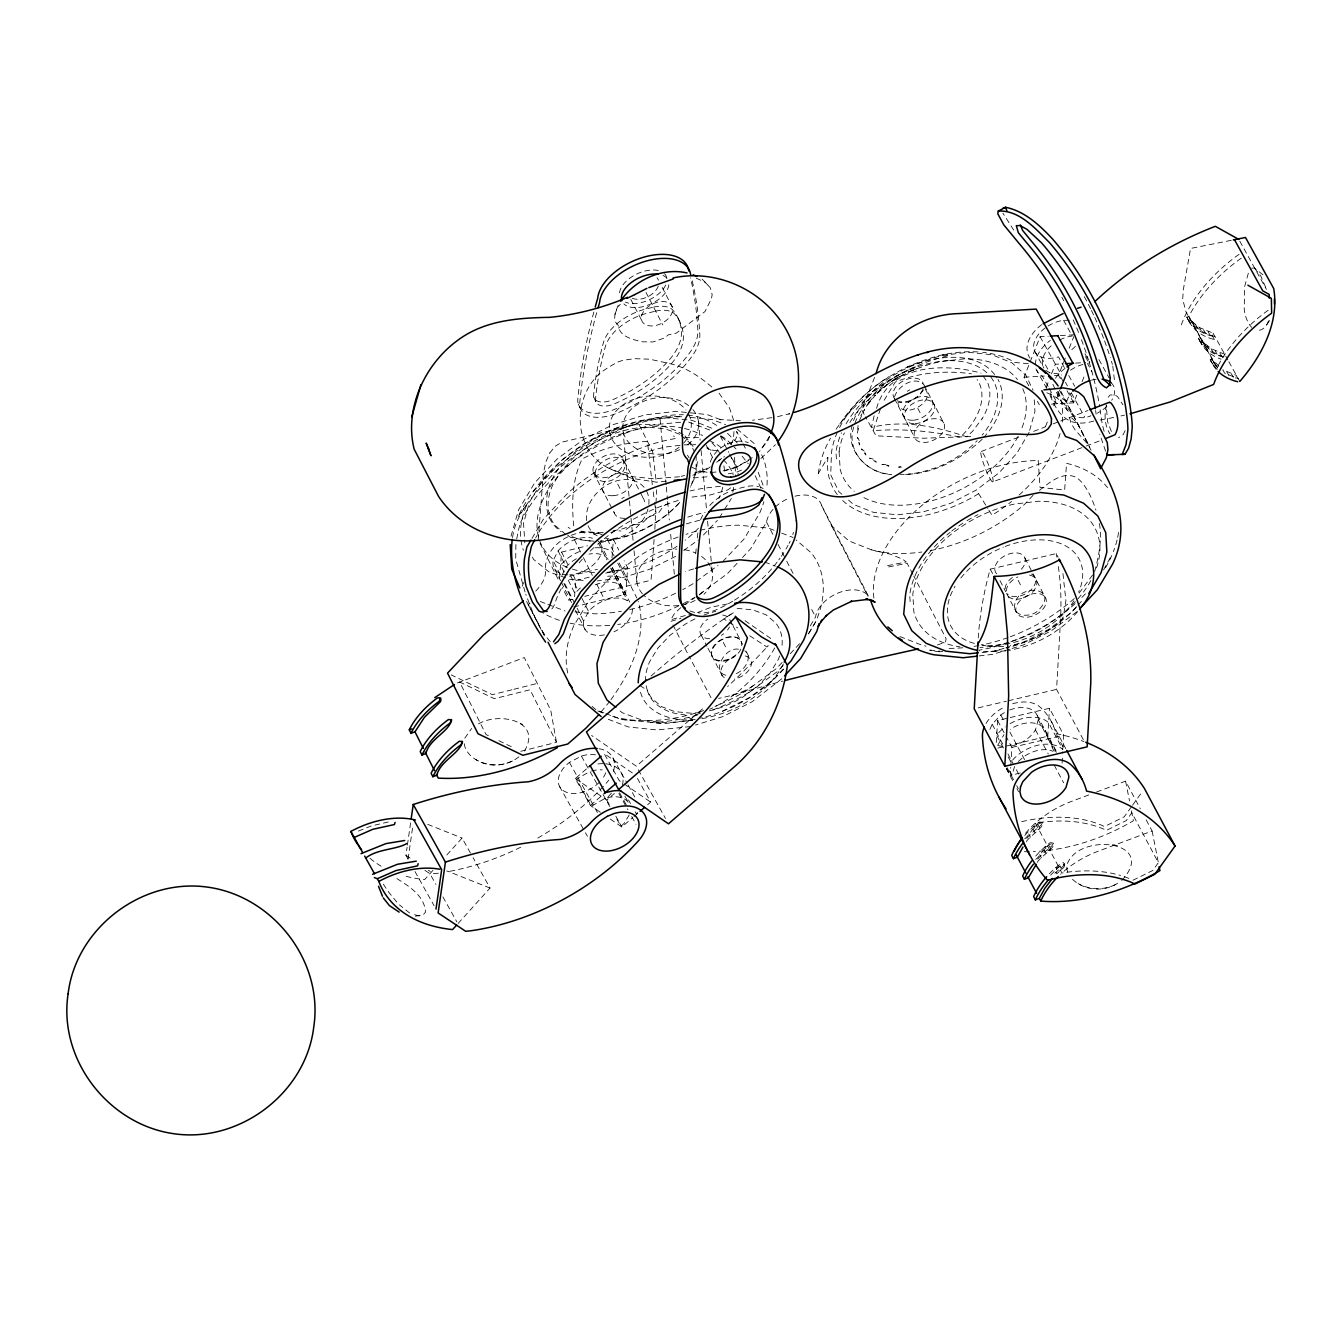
<?xml version="1.0" encoding="UTF-8"?>
<svg xmlns="http://www.w3.org/2000/svg" width="1342" height="1342" viewBox="0 0 1342 1342"><rect width="100%" height="100%" fill="white"/><g stroke="black" fill="none" stroke-linecap="round" stroke-linejoin="round"><path stroke-width="0.75" stroke-dasharray="5 3.75" d="M1024.768 835.462A76.779 50.56 -28 0 1 1039.178 822.092C1052.245 822.092 1025.925 838.398 1026.479 842.055M1035.739 856.062A76.779 50.56 -28 0 1 1050.132 842.692C1063.216 842.692 1036.896 858.997 1037.433 862.654M1064.709 865.036L1063.837 867.402L1056.808 873.759L1055.08 870.505L1062.159 864.265L1064.709 865.036L1063.569 862.638L1061.103 863.292A76.779 50.56 -28 0 0 1047.766 875.47M1042.516 822.529L1040.906 825.347A76.779 50.56 -28 0 0 1026.513 838.7M1053.487 843.128L1051.876 845.946A76.779 50.56 -28 0 0 1037.467 859.316M1064.441 863.728L1062.83 866.546A76.779 50.56 -28 0 0 1052.849 875.236M1114.363 379.719L1112.77 365.947M415.282 916.183L423.015 915.009L425.431 912.258C424.911 895.433 407.767 885.452 394.967 877.4M515.898 544.517L515.714 559.245L525.141 592.292M1083.329 739.677L1056.573 689.385L1060.482 620.524A536.448 353.181 -28 0 0 1058.066 564.395M996.301 742.512L997.609 720.537L1049.461 708.274L1063.77 735.164L1062.696 753.13M1020.222 773.042L1010.241 775.408L1010.727 767.406M1010.845 765.41L1011.918 747.427L1006.198 736.657M1056.372 752.359L1047.783 736.238L1049.461 708.274M1062.092 763.128L1062.579 755.127M538.226 539.652L543.342 473.541L545.741 462.168L549.717 453.042M654.091 539.45L651.038 580.23L584.76 596.351M654.862 529.268L656.607 489.813M559.497 578.603L561.577 552.099L587.494 545.775M574.561 596.754L575.819 580.449L572.262 573.353M611.986 557.802L613.411 539.467L599.455 542.856M573.755 606.953L625.607 594.288L627.67 567.817L624.114 560.704M733.99 431.554L733.386 439.32L730.451 445.494M1009.721 710.002A26.169 17.228 -28 0 1 1038.272 719.815L1035.454 729.863A26.169 17.228 -28 0 1 1008.345 746.487M697.404 461.665L695.458 476.192L690.392 487.163M852.422 424.592C844.386 449.872 867.016 473.659 891.793 474.632M732.833 492.313L733.537 487.23M407.951 858.914L405.938 855.307L407.096 847.188M407.398 845.141L410.602 822.78M408.052 859.115L412.883 825.582M1214.376 339.509L1212.531 336.171L1213.051 333.135L1199.446 327.549L1192.518 321.862L1188.71 316.712L1186.814 317.098L1188.895 321.174A76.779 48.211 -28.9 0 0 1214.376 339.509L1214.896 336.473C1203.858 334.024 1193.558 327.096 1188.71 316.712M1235.865 378.41L1236.401 375.374L1222.78 369.788L1224.625 373.126L1238.247 378.712M853.764 427.041C845.695 450.878 867.033 472.82 890.082 474.212M512.577 537.538C516.217 510.53 538.192 490.417 555.722 471.394A163.472 104.559 -27.3 0 1 621.698 428.987A121.971 78.021 -27.3 0 1 673.248 415.014L683.397 414.678M516.704 538.847L519.723 524.588M1198.725 338.956A76.779 48.211 -28.9 0 0 1224.189 357.291L1224.726 354.254L1211.105 348.668L1204.193 342.982L1200.385 337.832L1198.473 338.201L1200.57 342.294A76.779 48.211 -28.9 0 0 1221.119 359.17M1216.204 369.385A76.779 48.211 -28.9 0 1 1212.245 363.414C1206.458 353.718 1217.798 363.867 1219.09 367.121M1094.653 571.591C1098.964 555.504 1102.419 538.36 1099.098 521.77M894.594 396.863C897.412 386.211 915.429 374.904 923.984 384.886M858.544 428.299L857.286 433.181L858.058 425.582M1125.116 430.597L1123.22 434.607L1118.607 437.71M1029.666 430.312L1034.95 411.407L1034.145 398.104M511.034 536.179L518.532 509.926L534.636 482.902L557.098 459.048L583.183 439.706L612.69 424.777L644.932 414.896L675.965 411.373L706.982 414.544L722.348 420.314L719.648 419.526L740.465 420.784M874.179 415.785L871.411 427.477C902.898 419.459 936.397 426.488 966.542 436.804L972.38 431.52L982.076 418.805M1106.613 404.949C1103.946 414.309 1104.634 425.515 1109.935 433.852M702.134 279.086L710.287 287.708L712.183 294.754L711.344 298.88L704.969 311.579L676.251 333.168L668.4 334.795L664.592 337.932L653.051 341.958L641.56 341.774C632.199 339.19 619.467 336.842 618.108 325.1C611.382 319.882 616.297 310.304 618.561 304.164M576.339 558.742A26.169 16.238 -26.7 0 0 566.207 567.012L561.241 576.674L553.139 560.553L558.104 550.891A26.169 16.238 -26.7 0 1 592.493 538.209M604.454 634.867A26.169 16.238 -26.7 0 1 583.602 621.145L588.568 611.482A26.169 16.238 -26.7 0 1 629.7 602.709M769.62 436.251L768.329 439.874L759.522 451.516M614.904 314.447L617.337 307.804L620.323 304.231M880.436 408.79L873.189 430.698C902.26 428.366 931.683 431.134 960.184 437.173L960.989 436.519A68.425 42.978 -28.9 0 0 977.144 379.551M854.804 423.384C869.499 385.64 910.245 362.575 949.633 360.545M1060.415 378.712L1058.503 375.274L1066.135 355.982M1069.188 348.266L1073.751 336.691M1051.457 404.093L1073.734 402.835L1076.787 395.118M1082.122 381.614L1085.175 373.898M522.172 586.219L523.648 582.512M874.565 377.404L861.698 409.897L864.55 415.081M1028.828 385.825L1024.08 377.203L1040.117 336.691L1048.203 336.238M1046.173 387.402L1048.471 381.614M1051.524 373.898L1055.349 364.252L1063.434 363.799M1045.468 426.689L1048.471 419.107M1053.722 405.854L1059.727 390.723M690.945 485.804L696.095 471.478L696.179 456.582M876.561 408.371C888.79 363.984 944.617 362.86 981.002 373.11M629.197 815.013L624.131 823.367L620.91 826.337L615.877 817.362M637.366 812.396L636.561 814.309L634.548 810.719M989.943 729.36L992.174 724.261L1000.797 714.967A26.169 17.228 -28 0 1 1006.601 711.394M998.079 744.659L1004.001 734.628M1268.525 320.839C1266.982 324.999 1264.281 329.26 1259.635 330.249L1258.913 330.132M853.562 420.633C864.986 390.589 894.107 371.248 923.615 361.535C948.022 354.774 981.774 353.449 996.854 377.857M783.359 663.971C767.238 695.055 733.051 713.961 699.199 719.111M1190.421 319.262L1189.297 321.577L1191.142 324.898L1192.266 322.6M1202.097 340.382L1200.973 342.696L1202.818 346.018L1203.925 343.72M1213.755 361.501L1212.648 363.816L1214.493 367.138L1215.6 364.839M884.143 400.235L895.299 382.084C919.32 372.321 945.825 370.275 971.373 373.781M1269.633 320.503L1266.261 325.586M464.785 738.15L471.629 728.454M524.37 751.084C543.208 719.849 496.875 711.411 477.282 724.68M1103.577 569.947L1111.461 555.487M859.501 420.381L864.667 409.193L860.792 415.718M774.737 647.951C759.689 674.12 737.328 696.615 709.717 709.264M923.43 390.052L918.314 396.46A35.781 26.219 -53.8 0 0 917.022 397.5L908.383 402.181L898.234 402.65M818.134 473.776L827.695 457.505M1029.146 432.258L1016.884 453.26L998.884 472.971L976.305 490.048L950.673 503.284L923.732 511.738L897.345 514.825L873.34 512.308L853.395 504.391L847.641 499.308M808.874 633.307L815.584 621.967A132.204 84.563 -27.3 0 0 811.189 552.787L796.158 540.038M532.019 538.327L543.275 519.404L567.247 493.671A163.472 104.559 -27.3 0 1 633.223 451.264A121.971 78.021 -27.3 0 1 678.649 438.046M773.026 509.39A29.792 19.056 -27.3 0 0 766.534 522.122L750.715 548.693L742.545 557.467M810.3 625.808L815.567 616.951A29.792 19.056 -27.3 0 1 839.086 592.61A29.792 19.056 -27.3 0 1 868.794 596.402M1248.328 273.248L1244.655 286.467L1244.219 309.264A28.031 14.561 -89.6 0 0 1251.7 327.364M533.26 491.457L555.907 467.519L584.189 446.819A139.954 89.528 -27.3 0 1 682.491 416.691C614.049 414.678 547.653 455.542 517.794 517.039L527.188 503.955A114.657 73.34 -27.3 0 0 523.38 550.254M808.37 633.91L815.584 621.967M719.362 517.911L723.556 511.034M724.613 509.323L731.356 498.436M769.503 436.385L760.763 449.838M549.734 453.009L555.118 446.332L561.728 442.206L637.45 424.223L639.262 425.095L652.682 451.751L656.355 482.751M610.895 699.719C631.025 672.057 647.498 636.091 638.423 601.501M839.824 424.005C863.174 388.324 901.69 364.538 942.789 354.774A113.349 72.502 -27.3 0 1 980.532 352.124M1092.589 575.047L1078.196 594.321M658.922 512.493L663.535 505.884L669.943 503.015M1131.356 806.861L1124.193 816.842L1104.399 826.571L1100.91 824.944A135.525 89.226 -28 0 0 1020.591 821.908M1132.547 805.183L1142.109 791.881M611.482 793.105L605.846 799.379M983.501 437.593C997.727 422.529 1008.547 399.329 998.012 379.367M1077.676 611.566C1060.197 632.418 1034.43 646.123 1007.674 650.568M601.082 711.914L609.822 701.262M1024.751 838.8C1029.7 835.512 1036.242 820.331 1042.784 823.837M1035.705 859.4C1040.671 856.112 1047.213 840.931 1053.738 844.437M1108.173 397.249L1110.069 395.018L1115.051 394.867L1117.802 396.947L1122.918 404.747M432.963 870.354L424.642 879.58A156.662 101.254 -29.2 0 1 403.237 875.554M446.836 854.971L462.084 838.045L472.065 855.894M458.125 923.43L490.031 888.052L473.072 857.689M1076.62 606.601L1070.866 612.824L1048.337 629.566L1022.805 642.516L1005.963 647.7M1077.978 605.141L1083.413 599.287M1076.066 607.423C1057.328 627.301 1032.669 641.51 1006.198 648.136M535.743 591.084C541.665 585.028 546.831 576.725 545.439 567.918C545.758 542.42 579.291 525.158 601.635 534.519M737.093 563.321L727.565 573.554L698.662 594.976M782.05 662.529L776.599 668.383L747.695 689.805A140.356 89.78 -27.3 0 1 715.001 706.362M790.22 653.772L799.748 643.539M781.849 678.733L752.074 701.782L722.583 716.712L695.525 725.032M1033.072 495.299L1025.254 503.686A133.68 85.502 -27.3 0 1 929.939 550.69M722.784 561.51L744.022 539.048L759.488 513.483A132.204 84.563 -27.3 0 0 763.9 501.623M783.124 665.515L777.471 671.503L749.188 692.204A139.954 89.528 -27.3 0 1 709.381 711.193M783.309 669.138L772.237 680.83L748.836 697.957L722.432 711.193M783.728 669.104C761.904 693.495 732.262 710.522 700.507 718.155M1050.669 875.169L1055.08 870.505M703.476 534.988L717.416 520.377M1121.677 880.486C1158.783 841.015 1079.824 832.023 1067.444 863.476A28.031 18.922 8.9 0 0 1068.668 874.263M642.969 522.424L649.042 516.485L655.953 514.657M580.398 587.846L574.829 593.298L567.7 579.107M760.931 458.511L775.458 444.672M1018.31 761.518L1023.241 757.14A26.169 17.228 -28 0 1 1052.916 751.268M1041.677 324.697C1031.763 331.893 1021.832 346.286 1030.019 358.18M699.216 595.026L704.567 590.597M651.055 676.016L657.362 670.547A536.448 346.706 -29.2 0 1 733.235 612.589M702.503 708.912L636.293 766.198L591.587 735.466M600.327 812.262L590.396 805.452L575.332 778.494L587.494 768.027M590.396 805.452L602.541 794.984M575.332 778.494L606.785 800.033L614.384 793.491M610.274 819.056L621.849 826.991L632.468 817.832M633.994 816.523L638.54 812.598M647.649 804.747L650.702 802.113L635.622 775.173M982.227 439.22C960.335 459.92 930.593 475.84 899.777 474.246M680.88 607.574L674.623 613.294L670.715 619.819L690.274 614.066M1076.871 611.734L1051.155 630.891L1023.208 645.032L1011.499 648.639M1039.496 490.283C1049.779 482.432 1062.428 470.992 1076.116 477.316A69.415 27.31 83.5 0 1 1095.944 510.212M696.414 581.271L718.037 565.435M710.304 466.882L705.573 470.337L692.791 475.253M716.628 462.285L724.546 456.548M683.749 550.488L698.31 539.937M1239.102 254.309L1234.908 257.312A135.525 85.1 -28.9 0 0 1181.094 325.536M1241.249 258.184L1237.056 261.204A135.525 85.1 -28.9 0 0 1189.599 315.018L1188.878 316.494L1217.144 367.607L1217.848 366.148A135.525 85.1 -28.9 0 1 1265.321 312.334L1269.498 309.314M753.6 685.427C743.434 692.808 730.736 695.911 718.607 698.377M684.974 604.454L694.368 598.096M626.043 529.453L632.686 524.856L639.262 524.286M752.241 457.572L737.244 466.831L722.835 471.512M748.87 460.407L737.244 466.831M464.282 743.77A28.031 19.845 10.8 0 0 475.437 759.354C488.689 768.11 506.773 766.517 519.002 756.737M733.353 612.774L723.959 618.947L727.398 621.195M1072.526 879.312A28.031 18.922 8.9 0 0 1078.146 883.573C1090.861 891.793 1108.408 890.719 1120.251 881.409M599.404 782.252A26.169 16.909 -29.2 0 1 563.489 790.757A26.169 16.909 -29.2 0 1 569.427 762.407L581.422 756.1A26.169 16.909 -29.2 0 1 598.901 755.798M736.322 673.583C744.307 670.346 753.298 657.848 744.793 650.736M907.209 391.26L909.792 389.851M741.505 470.153L735.148 472.753L726.324 474.045M909.255 366.366L940.977 355.546L968.152 352.241L992.107 354.808L1011.801 362.743L1026.026 375.458L1033.038 390.254M1132.95 880.235L1152.761 870.505L1158.364 862.671L1131.826 812.799L1126.206 820.633L1106.412 830.362L1102.923 828.735A135.525 89.226 -28 0 0 1037.282 822.814L1035.42 823.149L1061.958 873.021L1063.82 872.686A135.525 89.226 -28 0 1 1120.587 875.487M632.199 525.192L633.206 524.806M610.828 532.657L615.492 530.459L620.91 531.029M457.387 682.977L524.286 657.58L550.723 710.17L557.098 745.682M358.482 831.067L371.029 826.018L389.968 821.589M697.505 612.573L711.075 607.255L730.618 603.296M981.304 451.466L1022.034 435.831M1033.676 431.352L1045.301 426.89M1053.067 423.904L1058.888 421.673M1060.817 420.935L1087.976 410.501M992.627 481.946A16.322 2.147 69 0 0 986.286 459.534A16.322 2.147 69 0 0 981.975 458.645A16.322 2.147 69 0 0 992.627 481.946L1084.286 446.752M1086.248 446.014L1101.849 440.025M1115.152 884.697C1103.56 890.383 1089.352 889.863 1078.146 883.573M736.339 467.251L720.134 471.679M512.443 760.998C500.818 766.718 486.509 765.98 475.437 759.337M1088.798 794.934L1071.369 801.459A76.779 50.56 -28 0 0 1023.309 836.1M1096.531 792.032L1125.586 781.145L1140.331 808.857M1146.219 819.945L1152.124 831.017L1097.907 851.331A76.779 50.56 -28 0 0 1060.616 874.212M675.68 556.36L649.092 569.494L621.346 578.05L597.391 580.885M700.356 713.256L695.944 714.749L690.996 718.876L684.772 714.8C669.524 713.994 651.742 706.177 647.314 690.358L640 685.577M1004.101 648.27L996.016 650.769L979.895 652.749M1009.536 649.226L992.577 654.393L978.855 655.953M693.747 568.891L685.242 571.407M671.017 621.279L680.964 618.36M731.927 695.257L773.244 683.632M593.583 534.25L598.482 532.891L602.256 534.217M772.791 683.749L782.654 681.099M908.769 366.618L907.192 367.02L908.601 366.702M788.727 414.024L789.817 413.739L777.253 416.708M511.906 689.788L492.38 694.686L451.264 674.925M513.869 689.302L537.303 683.43M520.83 751.285L556.494 742.344L530.056 689.754L494.393 698.696L459.568 681.954L486.022 734.544L489.679 736.305M569.478 576.171L597.391 569.343M575.819 580.449L591.788 576.557M605.745 573.151L627.67 567.817M572.698 599.27L568.689 600.243L562.214 587.393M978.251 638.02A536.448 353.181 -28 0 1 990.211 569.159L1056.221 553.592L1058.15 557.198M978.234 707.871L1006.349 701.229M1008.362 700.759L1056.573 689.385M997.928 748.048L1047.783 736.238M1011.918 747.427L1063.77 735.164M994.489 651.105L1002.373 649.31M1120.939 415.936L1124.562 415.131M1052.883 384.298C1059.744 399.564 1069.473 425.011 1091.012 415.752M694.451 473.122L706.261 468.828A1070.581 45.678 -35.9 0 1 709.717 466.496M613.109 530.778L622.822 528.782L640.268 522.122L656.053 513.097L654.577 502.227M1005.712 650.954L983.434 651.826L979.442 650.87M1231.251 240.335L1190.555 248.455L1183.275 289.939L1182.705 299.367L1186.06 312.032L1214.309 363.162M912.845 574.292L907.142 563.254L887.33 567.18L886.693 565.821L906.236 561.962L902.763 559.279L890.451 554.196L871.528 549.851M1113.659 417.496L1099.215 420.147M937.404 644.999L945.573 642.063L946.093 638.591L913.801 576.121M1036.863 825.867L1033.944 826.387L1035.672 829.641L1038.591 829.121M1047.834 846.466L1044.898 846.987L1046.626 850.241L1049.561 849.721M1058.788 867.066L1055.869 867.586L1057.597 870.841L1060.515 870.321M771.902 417.647L752.476 420.247M720.419 486.257L710.69 487.431A121.971 78.021 -27.3 0 0 690.123 490.937M738.486 649.209C724.126 646.693 709.532 674.892 728.723 675.596M1093.814 421.036C1068.467 428.467 1057.53 415.114 1048.756 392.099M692.791 719.916L667.662 722.852L642.885 720.469L622.168 712.686L617.404 708.693M697.488 715.034A139.954 89.528 -27.3 0 1 650.887 722.332L664.122 723.59L692.539 720.268M680.025 445.343L666.051 446.936A140.356 89.78 -27.3 0 0 535.609 537.957M693.311 477.953L709.884 476.578M691.986 497.077L709.952 495.03L727.23 490.115A36.402 19.509 30.8 0 0 731.474 486.827M690.325 726.576L657.11 729.964L628.274 726.945L604.89 718.004M905.615 474.565L920.562 472.434L937.37 467.268A78.524 50.224 -27.3 0 0 977.161 440.662M666.286 481.141L656.557 482.181L631.445 478.272L608.228 468.039C572.749 449.251 571.944 398.205 600.26 373.026A123.078 101.925 -68.4 0 1 618.226 361.87L621.48 360.763A115.613 101.824 -41.7 0 1 635.286 358.7L649.562 359.186A1070.581 1031.78 6.6 0 1 673.097 364.42C687.741 368.496 700.977 377.588 712.35 387.486M438.331 873.189L433.5 873.676L428.333 870.237M711.075 472.468L718.322 471.83M1251.7 268.215L1254.3 267.997L1262.889 274.758M579.694 532.17L582.763 531.952L584.81 533.395M684.755 437.291L700.507 437.71M970.769 436.553L923.262 438.23L876.007 435.815L865.506 416.808M1060.348 335.55L1074.523 334.762M1075.579 363.112L1085.695 362.541M1024.08 377.203L1044.328 376.062M1054.46 375.492L1058.503 375.274M679.488 476.813L677.71 476.913A123.078 32.661 -4.9 0 0 654.997 478.876L629.784 476.427L607.859 467.838M569.444 579.291L584.508 580.499M603.246 532.438L588.786 532.757L579.694 530.895M680.612 422.26L654.527 424.659A140.356 89.78 -27.3 0 0 519.69 524.521M684.017 444.89L695.743 444.655M1048.068 325.989A26.169 16.44 -28.9 0 1 1063.585 320.335L1069.49 320.235M590.279 541.195L570.669 537.387L565.687 534.401M695.19 719.513C673.835 722.046 644.932 714.011 640.017 690.191M942.789 354.774L950.841 355.328M1028.307 363.682L1014.938 362.474A113.349 72.502 -27.3 0 0 982.612 352.325M605.863 713.642L621.094 719.429L638.289 721.073M690.425 417.446L712.267 419.576L725.603 424.642M593.936 541.178L581.405 539.97L567.515 535.106M737.177 608.362L753.013 609.905L766.181 614.904L775.777 623.04A70.27 44.957 -27.3 0 1 781.95 646.274M574.93 611.902L594.791 613.831A139.954 89.528 -27.3 0 0 621.329 611.231M621.094 719.429L664.122 723.59M687.473 415.097C698.494 415.685 709.213 420.13 718.138 426.488M929.771 649.998L942.789 651.541M691.751 467.167L699.702 471.042L707.838 472.418M419.358 915.982L411.457 913.852M702.134 471.461L707.419 472.283M699.702 471.042L701.447 471.344M568.169 527.356L570.082 528.513M1112.468 844.672L1118.725 845.846M688.647 422.093L712.099 430.95M981.337 644.781L988.198 646.341A74.967 49.352 -28 0 0 1004.521 646.207M1045.25 327.901A26.169 16.44 -28.9 0 0 1034.615 351.235C1039.228 359.622 1050.467 359.304 1058.469 356.838L1064.76 368.228M1045.837 370.375L1049.813 372.791L1059.039 373.932L1063.803 382.537M1200.385 337.832C1204.999 347.645 1214.46 354.556 1224.927 357.106M696.263 278.197L705.053 282.223L710.287 287.708M764.755 562.097L775.491 566.123M565.586 577.848L548.744 571.776L533.529 559.346L531.7 555.773M679.723 434.288L665.347 428.836L648.085 427.159A81.174 51.919 -27.3 0 0 591.067 444.621L574.661 456.632L561.526 470.522L552.552 485.368A76.679 49.05 -27.3 0 0 555.102 525.477L565.468 534.267M774.099 530.241L768.379 528.077L738.586 525.175A139.954 89.528 -27.3 0 0 686.03 534.301M781.715 533.143L793.139 537.488M540.239 601.518L545.942 603.699M547.855 604.42L564.999 610.945M603.95 712.921L596.334 710.019L590.312 704.919M674.405 436.553L673.466 435.982M899.962 636.561L922.139 645.25A133.68 85.502 -27.3 0 0 926.03 646.139M711.646 428.182L691.851 420.264L667.024 417.882L639.815 421.053L611.986 429.591L585.38 442.91L561.778 460.172L542.738 480.251L529.637 501.774L523.531 523.162L524.839 542.856M427.712 824.374L462.084 838.045M490.031 888.052L449.922 872.099A76.779 49.62 -29.2 0 0 446.701 870.958M1046.827 392.803C1071.822 401.912 1079.438 429.155 1091.063 450.275M498.838 740.7L511.671 746.873M709.415 440.512L717.785 445.041A36.435 18.016 34.4 0 1 720.822 447.322M720.906 435.831L726.24 439.136L736.02 448.966M522.558 724.663L520.142 723.187M683.246 434.825C645.586 410.887 595.58 431.671 566.207 460.021C546.831 477.601 536.012 514.422 561.124 531.667M729.125 622.302L737.714 627.922M749.742 635.773L766.936 646.995L768.178 645.703A536.448 346.706 -29.2 0 1 727.599 686.55M405.938 855.307L411.105 858.763M424.894 870.337L429.943 873.692L435.932 884.412M745.045 620.709L773.311 640.235M632.317 772.908L604.185 753.617L619.249 780.574L622.571 782.839M624.215 783.98L650.685 802.13M409.629 913.013L399.43 904.877M925.074 388.995C936.632 402.147 901.673 420.7 897.781 403.019M737.043 428.987L755.093 444.286M721.459 436.804L726.19 440.797L728.035 444.487M681.149 435.513L689.788 442.826L694.619 451.986M795.001 496.204A29.792 19.056 -27.3 0 1 821.673 505.666L831.503 525.712L849.05 540.994L873.139 550.472A133.68 85.502 -27.3 0 0 921.837 552.015M1254.3 267.997L1260.725 275.865L1265.925 287.926M841.904 494.242L838.851 491.642L830.732 474.883L831.453 453.16A108.383 69.331 -27.3 0 1 837.14 432.694M608.211 559.362L605.074 556.309A26.169 16.238 -26.7 0 0 588.92 554.112M727.498 433.298L737.295 443.061M710.992 697.689L689.067 656.188M396.829 902.092L389.415 893.084A28.031 4.714 52.5 0 1 382.336 882.399M1198.473 338.201L1200.57 342.294M1210.149 359.32L1212.245 363.414M550.237 641.577C538.108 628.341 532.187 610.677 525.762 594.238M1214.98 364.068L1217.697 367.44L1215.869 364.101M742.176 456.246L748.199 463.695M685.024 435.898L693.109 446.483M689.788 442.826L690.476 443.716M719.06 393.172L729.494 407.951L733.99 421.304M1013.696 230.069L1002.86 213.093M983.132 376.095L987.41 382.084A68.979 43.313 -28.9 0 1 982.076 418.805M687.49 455.206L689.151 457.84M978.503 493.47L987.863 508.551M988.903 510.228L992.023 515.261A131.952 84.395 -27.3 0 0 1011.566 501.472M758.213 472.317L763.799 487.096M1216.506 366.836L1212.094 359.052M528.228 604.638L538.964 624.684M638.306 769.788L665.464 818.402M612.975 757.945L627.049 783.158M628.056 784.953L635.101 797.551M628.526 799.933L630.522 803.539M624.902 796.158L628.844 803.221M619.518 792.686L626.982 806.039M618.863 793.558L627.905 809.729M631.696 816.523L636.007 824.256M606.785 800.033L610.811 807.23M615.827 816.204L621.849 826.991M581.422 756.1L589.138 769.922M609.855 806.576L589.977 771.432L576.389 779.216L591.453 806.173L605.041 798.389A26.169 16.909 -29.2 0 1 629.314 804.059M569.427 762.407L597.442 812.547M559.396 786.177L584.441 831M585.431 832.761L587.41 836.284M442.91 896.909L456.884 921.92M414.98 871.512L434.103 905.716M1239.807 241.208L1266.429 289.402M1213.051 333.135L1227.829 359.874M1228.836 361.686L1239.773 381.48M1208.136 331.692L1209.981 335.03M1219.811 352.812L1221.639 356.15M1231.47 373.932L1233.315 377.27M1203.589 329.83L1205.418 333.151M1215.248 350.95L1217.093 354.271M1226.923 372.053L1228.769 375.391M1199.446 327.549L1201.291 330.887M1211.105 348.668L1212.95 352.007M1195.739 324.898L1197.584 328.22M1207.414 346.001L1209.259 349.339M1192.518 321.862L1194.363 325.2M1204.193 342.982L1206.039 346.32M1186.798 317.148L1188.895 321.174M1098.947 359.539L1109.079 377.874M1084.99 353.701L1089.754 362.323M1085.46 356.653L1089.268 363.548L1087.49 363.565L1091.834 371.466M1063.585 320.335L1072.241 336.003A26.169 16.44 -28.9 0 0 1056.724 341.656M1068.752 375.458L1074.741 386.295M1040.084 336.691L1061.455 375.039M1065.447 382.269L1067.444 385.875M1071.436 393.105L1084.722 417.127M1069.507 392.87L1074.271 401.493C1068.299 402.08 1061.455 400.117 1058.503 394.464A26.169 16.44 -28.9 0 1 1057.53 390.186M1067.075 390.774L1073.734 402.835M1041.157 357.123L1049.813 372.791M1059.324 390.019L1073.701 416.02M1034.615 351.235L1043.908 368.043M1048.085 386.513L1042.365 376.179L1039.983 374.737A33.567 21.086 -28.9 0 1 1036.712 370.275M1049.041 388.241L1057.597 403.741L1055.215 402.298A33.567 21.086 -28.9 0 1 1050.685 392.35M1035.94 368.882L1047.766 390.304M1037.4 401.325L1039.312 404.764M990.211 569.159L993.097 574.577M1051.39 721.627L1065.733 748.568M1012.656 703.762A33.567 22.093 -28 0 1 1040.402 707.368A120.612 79.396 -28 0 1 1055.969 733.621L1064.558 749.792M1037.198 715.37L1056.892 752.376M1038.272 719.815L1054.997 751.235M1053.856 750.95L1046.408 735.097A26.169 17.228 -28 0 0 1010.308 729.276M1035.454 729.863L1048.287 754.003M1054.158 765.041L1063.602 782.789M1000.797 714.967L1004.822 722.55M1009.889 732.044L1025.691 761.753M997.609 720.537L1005.242 734.879M992.174 724.261L1003.162 744.927M1007.943 753.885L1013.663 764.655M1018.712 774.133L1014.619 766.433L1011.969 774.988L1008.161 767.825M1003.397 747.947L996.72 735.399L998.934 732.447A33.567 22.093 -28 0 1 1005.259 726.827M1008.161 756.905L1011.029 762.29L1013.244 759.337A33.567 22.093 -28 0 1 1062.847 749.541L1048.538 722.65A33.567 22.093 -28 0 0 1006.651 725.821M1037.97 824.844L1039.698 828.098M1048.924 845.443L1050.669 848.698M1059.895 866.043L1061.623 869.297M1007.07 767.641L1013.931 780.507M1016.699 785.707L1018.31 788.744M1006.433 768.228L1010.241 775.408M1006.181 768.429L1013.042 781.296M1016.951 788.643L1018.561 791.679M1033.155 829.306L1034.883 832.56M1044.11 849.905L1045.854 853.16M1028.744 833.969L1030.471 837.223M1039.698 854.569L1041.426 857.823M1061.036 391.562L1089.889 447.339M1024.936 558.087L1045.904 598.666A16.322 10.434 -27.3 0 1 1026.714 617.236A16.322 10.434 -27.3 0 1 1020.557 600.142A16.322 10.434 -27.3 0 1 1045.904 598.666M924.135 385.171L944.164 423.904A16.322 10.434 -27.3 0 1 924.957 442.474A16.322 10.434 -27.3 0 1 918.817 425.38A16.322 10.434 -27.3 0 1 944.164 423.904M1018.142 580.365L1021.597 587.058M917.794 408.303L921.249 414.997M1000.008 580.683L1005.728 591.738M1006.685 593.583L1016.213 612.036M894.426 398.54L914.456 437.274M821.673 505.666L870.706 600.495M831.503 525.712L868.039 596.368M662.227 287.473L672.241 306.865A16.741 10.702 -27.3 0 1 652.548 325.921A16.741 10.702 -27.3 0 1 646.24 308.375A16.741 10.702 -27.3 0 1 672.241 306.865M742.126 441.988L736.657 431.403A16.741 10.702 -27.3 0 1 734.762 440.579M743.032 443.749L746.672 450.795M755.194 475.689L760.864 488.22M766.534 522.122L773.26 535.139M778.075 544.433L785.758 559.312M786.714 561.174L793.457 574.191M811.725 609.52L815.567 616.951M646.022 292.472L662.831 324.982M720.268 436.033L728.672 452.288M729.595 454.099L735.198 464.936M630.841 299.434L641.778 320.587M706.177 445.125L712.568 457.454M732.044 624.013L729.176 618.477A16.322 10.434 -27.3 0 0 720.738 614.904M733 625.858L742.529 644.311M746.353 651.692L750.178 659.056M723.271 642.415L726.727 649.109M623.04 459.048A16.322 10.434 -27.3 0 1 604.001 477.685A16.322 10.434 -27.3 0 1 597.626 460.692A16.322 10.434 -27.3 0 1 623.04 459.048L639.245 490.4M640.201 492.246L644.009 499.627M701.229 635.152L706.949 646.223M707.905 648.069L722.214 675.731M617.689 484.11L621.145 490.786M672.912 624.953L688.111 654.359M593.416 472.569L614.384 513.164M526.584 601.451L544.366 635.84M541.749 630.069L544.802 635.974M613.428 539.434L618.763 550.086M607.255 539.182L614.636 553.877M619.249 563.053L636.796 597.945M614.183 555.991L611.214 551.294A34.406 21.338 -26.7 0 0 594.12 547.855M617.756 563.07L626.664 580.784L625.473 579.643A34.406 21.338 -26.7 0 0 604.252 576.758M600.109 543.242L607.725 558.389M612.405 567.666L629.75 602.172M612.237 567.716L625.607 594.288M598.515 543.258L606.852 559.849M611.315 568.706L627.435 600.78M610.677 568.102L624.03 594.674L622.47 587.712L619.333 584.659A26.169 16.238 -26.7 0 0 592.09 586.286M574.426 539.752L580.834 552.518M583.418 557.635L592.325 575.366M596.787 584.223L604.89 600.344M561.577 552.099L568.706 566.274M558.104 550.891L566.207 567.012M570.669 575.869L577.781 590.044M582.059 598.532L588.568 611.482M564.126 572.028L560.57 564.932L566.139 559.497A34.406 21.338 -26.7 0 1 581.589 550.723M564.814 583.753L574.611 603.246M577.11 608.211L583.602 621.145M563.908 583.502L571.927 599.438M554.682 569.025L560.52 580.633M561.442 582.478L572.866 605.175M575.466 610.358L585.146 629.616M540.071 543.325L558.524 580.046M1105.59 451.13L1099.853 434.439M677.962 317.903L679.891 321.929M593.885 397.517L595.798 401.543M578.352 404.127L580.264 408.169M1111.377 431.47L1107.62 421.774L1106.227 405.25M1111.495 361.266L1112.35 364.387M1104.097 431.235L1103.258 428.132A42.759 15.517 81.6 0 1 1100.91 415.601L1100.138 409.78M1062.931 573.537L1065.917 600.646L1063.317 616.666L1060.415 621.715L1054.678 626.613L1038.809 636.041A74.967 49.352 -28 0 1 1010.207 645.418M1152.124 831.017L1158.767 864.684M1125.586 781.145L1129.494 800.939M1131.44 810.853L1133.403 820.75A156.662 103.149 -28 0 1 1033.29 851.6M1095.626 410.518L1096.112 414.192M653.235 491.91L654.225 499.56M652.279 484.647L647.465 441.401C624.802 442.575 602.206 448.077 582.193 458.93C571.759 480.033 571.591 504.525 573.856 527.473M698.444 421.522L700.155 440.21M701.111 450.593L706.446 508.752M707.586 521.216L711.596 564.831M711.78 566.911L712.367 573.135M660.046 418.805L666.135 485.049M666.32 487.096L667.46 499.425M667.645 501.472L669.339 519.975M670.664 534.351L674.623 577.496M622.973 430.245L629.264 498.788M629.448 500.851L633.072 540.323M634.028 550.706L636.896 581.858M1038.188 460.306L1040.033 487.398L1064.642 490.031L1066.554 463.325A131.382 84.043 -27.3 0 1 1107.536 487.649M734.51 457.37L735.752 476.796M910.144 601.568L909.742 594.992A103.502 66.211 -27.3 0 1 950.086 532.355M839.069 451.734L840.193 469.381A100.214 64.097 -27.3 0 0 854.2 491.273M836.402 458.947L835.999 452.388A103.502 66.211 -27.3 0 1 841.468 432.845M695.743 553.793A651.759 460.994 -30 0 1 696.196 548.492M697.286 537.874A651.759 460.994 -30 0 1 697.924 532.539M793.424 532.355A60.004 42.441 -30 0 1 792.803 534.569M790.186 541.229A60.004 42.441 -30 0 1 789.096 543.426M734.46 600.159A118.901 84.11 -30 0 0 774.686 565.2A123.967 87.683 -30 0 0 777.437 561.677M732.732 601.216A118.901 84.11 -30 0 1 718.44 608.849A33.5 23.686 -30 0 1 698.343 612.908M788.09 545.288A123.967 87.683 -30 0 1 785.993 548.995M783.728 552.669A123.967 87.683 -30 0 1 781.312 556.293M780.054 558.104A123.967 87.683 -30 0 1 778.763 559.899M700.608 519.79A43.246 30.581 -30 0 1 704.365 512.443M709.733 505.498A43.246 30.581 -30 0 1 732.766 490.199A29.591 20.935 -30 0 1 736.573 489.025L745.112 486.844A26.219 18.536 -30 0 1 758.482 486.609M760.142 487.129A26.219 18.536 -30 0 1 763.145 488.555M694.653 612.388A33.5 23.686 -30 0 1 689.62 610.778M710.337 462.084A25.297 17.899 -30 0 1 748.282 442.675M687.792 517.123A121.971 78.021 -27.3 0 1 705.104 512.426M646.559 491.004A34.271 26.119 -39 0 1 648.74 505.146M647.951 509.004A34.271 26.119 -39 0 1 605.846 538.545M597.173 535.81A34.271 26.119 -39 0 1 587.041 522.407M586.706 520.646A34.271 26.119 -39 0 1 607.523 484.63A34.271 26.119 -39 0 1 644.73 488.102M706.647 447.842A36.402 19.509 30.8 0 1 713.273 451.633M723.405 459.769A36.402 19.509 30.8 0 1 733.185 474.967M731.071 457.505A36.435 18.016 34.4 0 1 737.932 475.873M695.206 597.073A140.356 89.78 -27.3 0 1 680.813 604.856M678.968 605.762A140.356 89.78 -27.3 0 1 617.723 624.466M609.805 625.322A140.356 89.78 -27.3 0 1 569.713 623.107M559.446 620.323A140.356 89.78 -27.3 0 1 542.554 612.724M703.678 710.572A140.356 89.78 -27.3 0 1 610.543 715.806M602.491 712.954A140.356 89.78 -27.3 0 1 596.838 710.421M686.366 523.883A140.356 89.78 -27.3 0 1 703.543 519.421M528.53 604.219A37.878 7.146 53.4 0 1 530.006 603.799M551.83 608.933A36.435 14.326 83.5 0 0 553.81 606.098L557.182 597.005A140.356 89.78 -27.3 0 1 562.533 586.303M579.073 562.885A140.356 89.78 -27.3 0 1 583.049 558.423M590.128 551.159A140.356 89.78 -27.3 0 1 594.623 546.949M597.593 544.298A140.356 89.78 -27.3 0 1 680.562 499.845M1022.789 388.694A100.214 64.097 -27.3 0 1 1020.625 431.168M1018.125 436.368A100.214 64.097 -27.3 0 1 860.708 495.869M839.119 451.801A100.214 64.097 -27.3 0 1 844.403 432.896M849.855 422.462A100.214 64.097 -27.3 0 1 940.641 361.535L964.546 358.817A100.214 64.097 -27.3 0 1 1017.471 379.652M775.324 507.008A29.792 19.056 -27.3 0 1 790.052 497.781M951.696 531.096A103.502 66.211 -27.3 0 1 965.25 521.719M967.012 520.662A103.502 66.211 -27.3 0 1 977.999 514.64M723.875 465.791A100.214 64.097 -27.3 0 1 724.479 471.612M722.801 487.129A100.214 64.097 -27.3 0 1 718.876 498.57M698.511 528.144A100.214 64.097 -27.3 0 1 685.091 540.306M677.106 546.228A100.214 64.097 -27.3 0 1 606.517 572.296M594.59 572.598A100.214 64.097 -27.3 0 1 569.293 568.102M567.448 567.398A100.214 64.097 -27.3 0 1 539.014 538.813M538.427 536.783A100.214 64.097 -27.3 0 1 579.425 456.246A100.214 64.097 -27.3 0 1 682.675 428.081M684.504 428.501A100.214 64.097 -27.3 0 1 702.554 435.596M711.948 442.81A100.214 64.097 -27.3 0 1 720.168 454.183M1096.531 567.918A100.214 64.097 -27.3 0 0 1038.222 501.287L1014.351 504.072A100.214 64.097 -27.3 0 0 912.812 594.338L913.852 611.851A100.214 64.097 -27.3 0 0 959.966 646.827M1090.861 580.583A100.214 64.097 -27.3 0 1 979.962 647.498M596.67 312.703A1121.308 634.548 -25 0 0 579.727 403.053A33.5 18.956 -25 0 0 617.219 413.068A118.901 67.285 -25 0 0 676.116 374.586A123.967 70.153 -25 0 0 692.187 356.016A60.004 33.953 -25 0 0 699.803 334.259A872.199 493.571 -25 0 0 691.667 278.448M668.836 284.756A25.297 14.326 -25 0 1 649.83 304.399A25.297 14.326 -25 0 1 623.913 303.896M662.965 275.429A25.297 14.326 -25 0 1 668.417 280.897M658.234 286.181A16.741 10.702 -27.3 0 1 631.847 298.058M656.993 277.811A16.741 10.702 -27.3 0 1 658.452 280.193M593.835 312.082A1121.308 634.548 -25 0 0 577.798 399.027A33.5 18.956 -25 0 0 615.29 409.042A118.901 67.285 -25 0 0 674.204 370.56A123.967 70.153 -25 0 0 690.258 351.99A60.004 33.953 -25 0 0 697.874 330.233A872.199 493.571 -25 0 0 690.543 277.794M664.491 273.684A25.297 14.326 -25 0 1 666.907 280.73M665.716 285.007A25.297 14.326 -25 0 1 625.456 302.151M619.585 292.824A25.297 14.326 -25 0 1 635.571 274.59A25.297 14.326 -25 0 1 661.036 271.403M736.037 654.728A16.322 10.434 -27.3 0 1 712.518 656.993A16.322 10.434 -27.3 0 1 724.177 638.255A16.322 10.434 -27.3 0 1 741.673 645.687M990.782 376.985A78.524 50.224 -27.3 0 1 982.193 435.026M949.582 360.663A78.524 50.224 -27.3 0 1 988.299 374.133M632.35 609.218A26.169 16.238 -26.7 0 1 613.999 631.797M596.972 540.189A26.169 16.238 -26.7 0 1 597.341 560.604A26.169 16.238 -26.7 0 1 569.813 574.779M567.817 574.812A26.169 16.238 -26.7 0 1 553.139 560.553M1031.495 574.007A16.322 10.434 -27.3 0 1 1029.364 591.302A16.322 10.434 -27.3 0 1 1006.986 593.751M1005.141 588.635A16.322 10.434 -27.3 0 1 1013.126 576.926M716.947 450.476A16.741 10.702 -27.3 0 1 707.637 447.507M846.03 423.871A103.502 66.211 -27.3 0 1 915.63 366.92M1111.142 382.772A26.169 16.44 -28.9 0 1 1111.713 400.319M1106.865 406.324A26.169 16.44 -28.9 0 1 1097.27 413.168M1067.175 410.149A26.169 16.44 -28.9 0 1 1071.486 392.77M1091.432 380.172A26.169 16.44 -28.9 0 1 1096.146 379.249M1035.454 364.789A33.567 21.086 -28.9 0 1 1050.35 340.365M1075.428 346.27A26.169 16.44 -28.9 0 1 1070.513 350.648M1055.5 378.192A33.567 21.086 -28.9 0 1 1065.582 367.926M1070.513 370.157A26.169 16.44 -28.9 0 1 1085.93 363.799M1042.768 365.561A26.169 16.44 -28.9 0 1 1053.906 343.586M692.875 409.578A37.995 28.266 -5.2 0 1 685.93 445.997M679.505 449.704A37.995 28.266 -5.2 0 1 628.442 442.088A37.995 28.266 -5.2 0 1 639.648 403.187A37.995 28.266 -5.2 0 1 691.499 408.102M710.891 567.75A37.995 28.266 -5.2 0 1 703.98 594.238M695.122 600.478A37.995 28.266 -5.2 0 1 682.323 604.907M678.398 605.527A37.995 28.266 -5.2 0 1 643.825 595.278M642.449 593.801A37.995 28.266 -5.2 0 1 641.996 564.395A37.995 28.266 -5.2 0 1 676.804 549.13M684.621 549.767A37.995 28.266 -5.2 0 1 695.441 552.971M701.564 556.46A37.995 28.266 -5.2 0 1 710.103 566.022M718.289 460.742A1070.581 45.678 -35.9 0 1 721.711 458.444M681.25 476.326A115.613 33.684 -20.3 0 1 684.588 475.471M978.654 493.671A113.701 72.736 -27.3 0 1 842.508 500.398M837.324 494.628A113.701 72.736 -27.3 0 1 827.98 457.437M818.335 473.726A131.231 83.942 -27.3 0 1 830.513 438.163M836.083 429.239A131.231 83.942 -27.3 0 1 950.857 355.177M1118.54 532.405A131.382 84.043 -27.3 0 1 1117.517 538.075M1117.081 540.004A131.382 84.043 -27.3 0 1 1113.39 551.612M1111.797 555.471A131.382 84.043 -27.3 0 1 1105.271 568.069M1085.41 593.852A131.382 84.043 -27.3 0 1 1079.656 599.572M1075.143 603.715A131.382 84.043 -27.3 0 1 979.341 650.149M939.803 651.826A131.382 84.043 -27.3 0 1 929.855 650.367M873.877 598.096A131.382 84.043 -27.3 0 1 1038.087 460.524M1005.242 546.429A72.334 46.265 -27.3 0 1 1078.616 592.141M1073.952 600.797A72.334 46.265 -27.3 0 1 981.992 644.932M974.342 643.405A72.334 46.265 -27.3 0 1 955.051 586.286M960.822 577.999A72.334 46.265 -27.3 0 1 970.165 568.002M973.168 565.351A72.334 46.265 -27.3 0 1 1003.33 547.184M761.652 454.753A132.204 84.563 -27.3 0 1 766.718 488.018M1058.217 391.445A131.952 84.395 -27.3 0 1 1062.243 422.143M1060.079 433.483A131.952 84.395 -27.3 0 1 1018.981 495.181M839.589 427.544A108.383 69.331 -27.3 0 1 889.243 376.498M694.988 618.914A74.397 47.591 -27.3 0 0 684.94 624.365L669.893 635.37L657.865 648.102L649.645 661.707A70.27 44.957 -27.3 0 0 645.603 681.686M703.896 615.089A74.397 47.591 -27.3 0 1 715.823 611.315M779.668 655.919A70.27 44.957 -27.3 0 1 778.108 659.811L769.889 673.399L757.844 686.131L742.814 697.135A74.397 47.591 -27.3 0 1 707.989 711.126M1002.357 746.42A26.169 17.228 -28 0 1 997.14 745.045M678.129 537.018A139.954 89.528 -27.3 0 0 640.285 555.303L612.002 576.003L589.356 599.958L573.89 625.54A132.204 84.563 -27.3 0 0 568.152 674.59M700.121 712.468A74.397 47.591 -27.3 0 1 690.56 713.156L674.741 711.612L661.572 706.613L651.977 698.477A70.27 44.957 -27.3 0 1 645.804 683.766M740.885 649.092A16.322 10.551 -29.2 0 1 716.813 660.549A16.322 10.551 -29.2 0 1 719.362 641.291A16.322 10.551 -29.2 0 1 741.69 643.003M605.745 772.724A26.169 16.909 -29.2 0 1 601.87 779.467M605.762 763.799A34.406 22.227 -29.2 0 1 622.302 785.439M597.928 763.933A34.406 22.227 -29.2 0 1 603.883 763.682M591.554 770.945A26.169 16.909 -29.2 0 1 602.256 769.905M693.076 583.703A139.954 89.528 -27.3 0 1 682.742 589.624M675.596 593.281A139.954 89.528 -27.3 0 1 627.553 610.023M1029.465 575.097A16.322 10.753 -28 0 1 1030.69 593.852A16.322 10.753 -28 0 1 1006.785 593.818M1006.332 590.95A16.322 10.753 -28 0 1 1017.907 576.892M1124.21 876.645A135.525 89.226 -28 0 1 1129.461 878.624M688.647 414.242A41.099 30.581 -5.2 0 1 682.038 444.739M679.153 447.222A41.099 30.581 -5.2 0 1 618.746 447.507A41.099 30.581 -5.2 0 1 626.915 402.415A41.099 30.581 -5.2 0 1 685.913 409.998M922.961 389.163A16.322 10.434 -27.3 0 1 897.244 400.738M894.896 399.027A16.322 10.434 -27.3 0 1 902.864 381.094A16.322 10.434 -27.3 0 1 923.179 383.326M1217.429 369.184A76.779 48.211 -28.9 0 1 1210.4 360.075M1212.531 336.171A76.779 48.211 -28.9 0 1 1187.049 317.836M1061.841 297.287A332.766 309.784 88.3 0 1 1063.686 300.709M1073.147 319.899A332.766 309.784 88.3 0 1 1078.565 332.447M1081.434 339.727A332.766 309.784 88.3 0 1 1088.496 360.075M1089.083 361.937A332.766 309.784 88.3 0 1 1099.551 405.888M1084.269 296.616A332.766 309.784 88.3 0 1 1090.56 308.677M1091.415 310.438A332.766 309.784 88.3 0 1 1093.931 315.705M1094.753 317.467A332.766 309.784 88.3 0 1 1103.862 339.056M1104.55 340.885A332.766 309.784 88.3 0 1 1110.32 357.526M642.566 497.312A16.322 10.434 -27.3 0 1 643.875 505.431M624.986 518.28A16.322 10.434 -27.3 0 1 613.931 510.379M621.816 498.654A16.322 10.434 -27.3 0 1 624.248 497.194M1029.398 851.7A156.662 103.149 -28 0 1 1023.627 851.684M986.051 723.472A33.567 22.093 -28 0 1 1004.571 706.966M1055.969 733.621A237.987 156.695 -28 0 1 1084.001 741.589M1056.221 553.592A536.448 353.181 -28 0 1 1056.892 557.182M996.653 573.789A16.322 10.434 -27.3 0 1 1001.669 557.786A16.322 10.434 -27.3 0 1 1022.034 554.548A16.322 10.434 -27.3 0 1 1020.574 569.981M603.363 786.362A193.969 125.36 -29.2 0 1 536.481 838.817M520.679 847.221A193.969 125.36 -29.2 0 1 446.433 871.914M729.427 626.949A16.322 10.434 -27.3 0 1 727.515 630.035M723.673 633.76A16.322 10.434 -27.3 0 1 721.342 635.336M709.666 638.742A16.322 10.434 -27.3 0 1 699.97 631.73A16.322 10.434 -27.3 0 1 707.871 619.048M745.229 655.919A16.322 10.434 -27.3 0 1 750.413 667.528A16.322 10.434 -27.3 0 1 734.527 678.951M724.277 677.66A16.322 10.434 -27.3 0 1 733.873 657.01M599.018 748.719A34.406 22.227 -29.2 0 1 612.589 773.462M608.765 780.105A34.406 22.227 -29.2 0 1 606.148 783.309M381.162 866.227A156.662 101.254 -29.2 0 1 367.725 856.263M1074.305 598.515A133.68 85.502 -27.3 0 1 1009.956 636.88M1008.043 637.584A133.68 85.502 -27.3 0 1 983.015 644.714M978.972 645.519A133.68 85.502 -27.3 0 1 972.9 646.559M962.851 647.767A133.68 85.502 -27.3 0 1 946.798 648.32M1014.955 603.363C1011.432 618.041 1032.652 617.957 1039.245 609.419C1059.324 587.343 1019.517 583.133 1014.955 603.363M595.026 473.659C598.817 490.098 626.211 477.903 624.969 463.913C619.618 449.536 595.731 461.145 595.026 473.659M1069.524 417.597L1070.966 423.183L1075.043 429.792L1088.614 445.091L1077.173 422.78L1072.057 418.218L1069.524 417.597M868.811 402.197L865.775 407.314L875.42 395.068L868.811 402.197M679.74 502.394C659.694 524.839 630.237 539.4 600.159 541.162C630.354 538.847 659.258 524.605 679.74 502.394M880.52 389.566L875.923 394.514L889.142 383.141L880.52 389.566M895.148 378.679L889.998 382.52L903.535 374.418L895.148 378.679M911.704 370.291L907.98 372.17L916.838 368.698L911.704 370.291M652.48 307.368L643.925 309.549A29.591 16.741 -25 0 0 640.117 310.707A43.246 24.475 -25 0 0 603.414 342.696A651.759 368.832 -25 0 0 593.617 394.984A16.59 9.377 -25 0 0 612.17 399.95A101.489 57.438 -25 0 0 669.641 359.455A63.443 35.898 -25 0 0 681.434 331.86A107.243 60.692 -25 0 0 672.208 309.432A26.219 14.829 -25 0 0 652.48 307.368M654.393 311.411L645.854 313.592A29.591 16.741 -25 0 0 642.03 314.733A43.246 24.475 -25 0 0 605.326 346.722A651.759 368.832 -25 0 0 595.529 399.027A16.59 9.377 -25 0 0 614.099 403.976A101.489 57.438 -25 0 0 671.57 363.497A63.443 35.898 -25 0 0 683.346 335.886A107.243 60.692 -25 0 0 674.137 313.458A26.219 14.829 -25 0 0 654.393 311.394M900.65 466.697L898.586 467.133L902.529 467.117L900.65 466.697M885.67 464.399L881.895 464.399L889.008 466.11L885.67 464.399M873.29 459.132L869.499 458.092L876.292 462.168L873.29 459.132M864.231 451.08L861.329 448.916L865.959 455.005L864.231 451.08M859.182 440.579L857.538 437.324L859.417 445.024L859.182 440.579M915.21 423.636A16.322 10.434 -27.3 0 0 934.418 405.066A16.322 10.434 -27.3 0 0 909.071 406.542A16.322 10.434 -27.3 0 0 915.21 423.636M613.311 495.701A16.322 10.132 -26.7 0 0 632.535 477.417A16.322 10.132 -26.7 0 0 607.188 479.195A16.322 10.132 -26.7 0 0 613.311 495.701M913.432 420.197A16.322 10.25 -28.9 0 0 932.505 401.375A16.322 10.25 -28.9 0 0 907.427 403.355A16.322 10.25 -28.9 0 0 913.432 420.197"/><path stroke-width="1.5" d="M627.469 297.32C602.776 307.872 576.49 314.665 549.767 317.349C517.106 317.853 483.372 320.453 456.381 341.304C424.24 365.443 404.16 409.193 414.158 449.201L438.582 496.456C468.442 541.514 533.931 553.105 580.298 527.523C611.231 506.454 647.431 485.351 686.366 478.909M978.016 642.046L974.225 708.811L1004.806 766.282L1087.154 746.857L1090.727 683.866C1092.103 640.486 1079.371 596.955 1059.106 559.01M1004.806 766.282L1008.664 695.961L1007.439 633.994L1003.665 594.456L994.053 576.389C1016.766 576.053 1039.547 570.736 1059.526 559.815L1060.029 561.593M994.17 576.456C990.966 599.018 990.53 624.164 977.899 643.992M638.205 682.776C639.262 651.39 665.749 628.408 691.684 614.854M411.189 818.721L413.235 804.495A375.559 242.717 -29.2 0 1 528.161 781.799A37.643 24.324 -29.2 0 0 558.943 764.638A34.406 22.227 -29.2 0 1 597.207 748.484M435.999 909.121L441.669 869.666L413.722 819.66M445.427 862.101L438.113 912.929L465.691 931.298L470.522 930.811A193.969 125.36 -29.2 0 0 638.339 840.914A34.406 22.227 -29.2 0 0 636.225 807.699A34.406 22.227 -29.2 0 0 591.134 822.26A37.643 24.324 -29.2 0 1 560.352 839.421A375.559 242.717 -29.2 0 0 445.427 862.101L413.235 804.495M998.28 211.063C1019.467 209.939 1035.655 228.861 1049.511 242.634A327.867 305.221 88.3 0 1 1125.737 407.767L1126.961 416.976A42.759 15.517 81.6 0 1 1127.917 429.524L1126.039 444.655L1122.18 454.519L1125.032 454.25L1128.605 448.245L1131.155 438.901L1132.229 427.259A42.759 15.517 81.6 0 0 1131.256 414.695L1130.232 406.928A332.766 309.784 88.3 0 0 1052.866 239.329C1039.966 225.456 1024.734 211.18 1005.594 207.272L998.28 211.063L997.811 213.814L1003.799 224.869L1019.165 243.539A327.867 305.221 88.3 0 1 1095.391 408.673M512.241 539.35C507.846 575.617 525.494 612.925 545.607 642.113M553.491 641.795L558.842 634.481L564.361 619.333L580.734 591.822L604.688 566.089A163.472 104.559 -27.3 0 1 670.664 523.682A121.971 78.021 -27.3 0 1 680.897 519.539M420.902 384.718L411.793 416.808M770.744 432.929C776.901 420.432 773.713 404.781 763.564 395.353C741.723 379.601 709.616 386.026 692.103 405.737C688.614 414.678 681.635 422.16 681.719 432.325C684.152 441.166 679.421 452.187 687.44 459.149L688.949 463.393M1006.919 210.811L1005.594 207.272L1002.742 208.396M761.904 497.714L759.052 504.743C744.055 517.878 722.03 515.613 703.51 519.354M876.091 373.596C885.267 336.876 922.289 314.363 958.54 313.592L1036.175 309.096L1068.735 368.01L1060.482 388.828M762.122 500.264L764.487 494.326M784.214 662.092C804.059 628.509 768.043 596.972 734.695 603.279M1046.71 876.662A76.779 50.56 -28 0 0 1033.625 896.607L1035.353 899.861L1039.312 898.385L1044.881 888.219L1052.396 878.423M411.004 733.286A76.779 47.641 -26.7 0 1 439.186 701.296L440.679 697.974L437.458 697.874A76.779 47.641 -26.7 0 0 409.276 729.847L411.004 733.286L414.98 731.826L424.407 717.349L440.579 701.53L440.897 699.216L439.656 698.477M1088.848 593.432L1101.094 572.698L1106.865 551.998L1105.758 532.657L1097.806 515.999L1083.514 503.166L1063.82 495.047L1040.033 492.464C1013.344 497.781 986.504 504.391 963.103 519.253A108.132 69.163 -27.3 0 0 905.464 595.697L903.703 614.116L911.755 630.673L926.181 643.321L945.976 651.189L969.796 653.722L978.217 652.766M530.996 540.038L526.903 546.915L524.487 558.557A36.435 14.326 83.5 0 0 526.014 586.135L532.355 602.004L538.863 611.013A36.435 14.326 83.5 0 0 549.331 606.601L552.837 597.056L569.209 569.545L593.164 543.812A163.472 104.559 -27.3 0 1 659.14 501.405A121.971 78.021 -27.3 0 1 684.923 492.262M777.924 441.568C798.825 413.168 804.697 373.948 791.545 341.036C773.495 295.173 721.208 267.477 673.097 277.962M1022.956 847.02L1017.387 857.169L1013.428 858.662L1011.683 855.408A76.779 50.56 -28 0 1 1020.792 840.293M620.558 301.195C634.363 280.008 662.059 267.142 687.07 272.963M1036.259 864.315L1028.341 877.769L1024.382 879.262L1022.654 876.007A76.779 50.56 -28 0 1 1031.746 860.893M1175.072 846.014L1154.774 874.296L1134.98 884.043L1131.491 882.415A135.525 89.226 -28 0 0 1047.481 880.285A312.049 205.443 -28 0 1 1013.009 793.827A33.567 22.093 -28 0 1 1035.152 764.437A33.567 22.093 -28 0 1 1070.983 764.823A120.612 79.396 -28 0 1 1086.55 791.092A237.987 156.695 -28 0 1 1175.072 846.014L1144.491 788.559A237.987 156.695 -28 0 0 1085.745 742.277M1080.226 608.329C1095.642 591.637 1099.954 562.6 1081.719 546.261C1056.691 527.557 1022.352 534.519 995.999 546.63C953.122 561.442 912.124 636.125 977.446 650.4M1239.773 381.48C1261.581 356.251 1279.429 322.969 1273.743 288.614L1245.493 237.484L1233.281 239.916M456.733 924.973L452.573 929.587A156.662 101.254 -29.2 0 1 378.813 881.442L377.303 878.725L374.368 877.551M784.533 675.848L800.62 658.57L816.741 631.512L819.14 623.812L818.251 626.429L821.975 620.038L820.834 621.9L826.605 615.374L825.498 616.297L833.315 610.023L851.784 601.216L850.828 601.468L868.089 599.354L865.674 599.203L872.619 600.495M1079.572 608.832L1097.219 589.893L1112.568 564.143C1131.34 525.192 1115.336 488.538 1093.73 454.787M787.469 664.743L791.059 660.952L803.539 640.335C816.07 612.791 806.475 578.737 777.286 566.794M598.599 714.951L585.9 728.186L567.767 744.022L522.843 755.278L478.004 733.722L447.523 673.13L483.405 635.135L523.346 600.897M1094.736 301.698C1129.461 268.954 1170.878 243.523 1215.349 226.312L1238.817 239.43M646.324 680.092L586.42 731.91L618.612 789.532L668.484 823.803L733.369 767.674C763.464 741.975 782.302 704.449 787.385 665.414L775.24 643.69M618.612 789.532L683.497 733.386C712.3 707.653 735.919 675.076 747.41 637.936L735.265 616.213M589.004 766.718L601.149 756.234M604.068 793.676L616.213 783.191M640.067 811.289L644.613 807.364M640 685.577L645.754 680.78L675.58 666.756L697.37 652.162L716.762 636.36L735.684 616.951L761.468 636.913L776.112 645.234M434.741 697.639L454.368 684.588M554.85 643.724L558.121 641.258L563.304 633.961L568.689 619.299A140.356 89.78 -27.3 0 1 682.491 525.041M761.551 500.6C750.547 509.423 735.45 507.897 722.214 509.708A121.971 78.021 -27.3 0 0 708.559 511.721M1043.17 323.774L1063.149 313.558M1109.129 402.415L1110.757 402.734C1117.836 411.055 1120.402 424.911 1115.068 434.724L1105.741 438.515M557.45 747.645C521.333 767.825 479.916 780.423 438.264 778.125L436.402 774.418M634.649 294.636L646.911 288.362M354.221 837.425L372.858 829.289L394.431 824.542L395.085 822.378M360.998 853.646L385.993 843.598L404.73 840.495M365.762 858.075C376.917 848.882 396.662 849.721 406.945 843.447M372.539 874.296L397.534 864.265L416.272 861.145M377.303 878.725L395.924 870.589L417.513 865.858L418.167 863.694M1057.764 335.735L1072.996 363.313A33.567 21.086 -28.9 0 0 1066.974 366.92M679.773 574.124L658.67 584.525L635.085 601.501L616.112 621.262L603.061 642.415L596.955 663.569L598.297 683.229L606.953 699.987L615.827 707.351M627.117 298.343L634.464 294.737M648.807 287.624L673.248 278.951M1089.905 409.763L1109.314 402.315M409.276 729.847L411.927 728.874M421.925 754.992A76.779 47.641 -26.7 0 1 450.107 723.019L451.6 719.681L448.379 719.597A76.779 47.641 -26.7 0 0 420.197 751.57L421.925 754.992L425.9 753.533C429.155 739.442 448.01 732.363 451.516 720.553M432.845 776.716A76.779 47.641 -26.7 0 1 461.027 744.743L462.52 741.405L459.3 741.321A76.779 47.641 -26.7 0 0 431.118 773.294L432.845 776.716L436.821 775.257C440.075 761.166 458.93 754.087 462.436 742.26M1058.15 385.976C1045.754 368.094 1025.875 357.089 1005.124 351.789L977.11 348.87C907.678 338.788 856.095 393.944 794.229 412.397M1077.475 308.308L1081.065 307.201M695.659 568.303L713.005 563.003L740.096 559.832L762.39 561.912M784.634 680.579L851.616 663.686L918.465 648.874M917.324 355.11L918.331 354.858M926.768 352.678L928.043 352.359M1130.031 413.822L1170.241 401.946L1213.638 384.449A135.525 85.1 -28.9 0 1 1267.469 316.226L1271.646 313.206L1271.36 298.327L1247.892 285.225M1043.959 389.901L1063.233 387.905L1071.755 389.365L1078.75 392.367L1083.749 396.695L1107.234 442.407L1107.938 449.671L1106.378 457.672L1100.608 468.71L1094.216 455.726L1076.67 440.444L1065.498 436.469L1041.811 390.656M976.892 656.188L963.153 657.748L933.579 654.728C905.531 648.203 879.346 628.878 870.706 600.495M674.07 480.302L679.891 479.664M1106.999 453.462L1108.106 454.938L1114.363 454.569M1050.232 336.121L1058.318 335.668M1065.464 363.682L1073.566 363.229M1108.106 454.938L1125.032 454.25M1102.05 379.149L1107.167 380.356A26.169 16.44 -28.9 0 1 1111.142 382.772M1110.69 385.59L1104.114 380.021L1097.018 361.703A332.766 309.784 88.3 0 0 1030.438 240L1022.654 230.455L1020.306 224.919M869.767 599.656L875.101 602.206L872.149 600.662M693.16 274.724L696.75 276.469M601.115 716.527L575.013 694.468L548.056 642.315M399.144 912.124L389.398 905.565L383.225 897.848M887.85 626.915L892.245 630.74M590.212 765.678L605.276 792.636L612.992 790.908A34.406 22.227 -29.2 0 1 620.826 790.757M415.399 819.996A76.779 49.62 -29.2 0 0 350.883 831.436L362.692 852.573M364.655 856.095L374.485 873.709M1234.472 239.681L1262.721 290.811L1269.213 294.435L1269.28 298.159M1066.689 750.363L1081.971 779.098M999.002 797.165L1029.582 854.636M1016.162 854.871L1025.892 873.172M1027.838 876.829L1036.611 893.302M1039.312 898.385L1040.755 901.086A156.662 103.149 -28 0 0 1159.941 870.622L1159.152 866.664M414.98 731.826L423.367 748.484M425.229 752.191L434.54 770.711M519.824 587.913L511.705 569.008L510.195 544.617M382.453 896.238L378.511 886.29M428.215 447.926L426.169 443.061L430.967 455.777L428.215 447.926L428.719 449.318M1274.363 299.132L1274.464 304.181M768.731 494.544A107.243 75.857 -30 0 1 777.706 518.364A63.443 44.873 -30 0 1 768.731 551.394A101.489 71.78 -30 0 1 714.196 597.559A16.59 11.726 -30 0 1 696.683 596.2M696.481 593.919A651.759 460.994 -30 0 1 700.591 530.644A43.246 30.581 -30 0 1 734.711 493.638A29.591 20.935 -30 0 1 738.519 492.464L747.058 490.283A26.219 18.536 -30 0 1 767.607 493.906A107.243 75.857 -30 0 1 779.652 521.803A63.443 44.873 -30 0 1 770.677 554.833A101.489 71.78 -30 0 1 716.142 601.015A16.59 11.726 -30 0 1 696.481 593.919M778.612 445.074A872.199 616.901 -30 0 0 777.169 440.411A48.731 34.473 -30 0 0 726.861 426.236A48.731 34.473 -30 0 0 687.691 472.82A1121.308 793.105 -30 0 0 678.716 594.506A33.5 23.686 -30 0 0 685.376 608.245M754.607 447.624A25.297 17.899 -30 0 1 741.589 477.031A25.297 17.899 -30 0 1 710.472 471.965M547.184 611.466A36.435 14.326 83.5 0 1 543.342 610.509L536.985 601.484L530.476 585.632A36.435 14.326 83.5 0 1 528.949 558.037L531.247 546.882A140.356 89.78 -27.3 0 1 534.67 539.752M572.145 687.54A37.878 7.146 53.4 0 1 569.042 683.564M598.113 307.586A1121.308 634.548 -25 0 1 599.589 302.453A48.731 27.578 -25 0 1 642.113 262.327A48.731 27.578 -25 0 1 689.956 271.721A872.199 493.571 -25 0 1 690.811 275.076M621.916 300.725A25.297 14.326 -25 0 1 631.948 282.038A25.297 14.326 -25 0 1 658.301 274.187M688.899 271.05A872.199 493.571 -25 0 0 688.01 267.695A48.731 27.578 -25 0 0 640.184 258.301A48.731 27.578 -25 0 0 597.676 298.427A1121.308 634.548 -25 0 0 595.227 306.966M1072.879 391.193A26.169 16.44 -28.9 0 1 1089.855 380.625M902.361 640.285A131.382 84.043 -27.3 0 1 898.704 637.987M1039.278 367.876A131.952 84.395 -27.3 0 1 1045.703 373.294M1048.555 376.246A131.952 84.395 -27.3 0 1 1051.121 379.35M1237.71 381.732A76.779 48.211 -28.9 0 1 1218.201 371.516M984.374 726.743A33.567 22.093 -28 0 0 982.428 736.372A312.049 205.443 -28 0 0 1006.081 808.857M1040.755 901.086A76.779 50.56 -28 0 1 1058.251 876.46M1014.216 851.214A76.779 50.56 -28 0 1 1022.067 837.743M1035.353 899.861A76.779 50.56 -28 0 1 1048.438 879.916M1013.428 858.662A76.779 50.56 -28 0 1 1022.52 843.548M1024.382 879.262A76.779 50.56 -28 0 1 1033.474 864.147M361.568 849.721A156.662 101.254 -29.2 0 1 358.331 845.477M357.341 844.001A156.662 101.254 -29.2 0 1 350.883 831.436M378.813 881.442A76.779 49.62 -29.2 0 1 439.824 869.23M1110.27 377.874L1109.549 385.037L1106.479 387.821C1097.303 383.896 1095.441 371.801 1092.673 363.229A327.867 305.221 88.3 0 0 1027.1 243.305L1018.36 232.736L1016.297 225.691L1020.054 225.59L1026.915 229.297L1041.577 242.868A327.867 305.221 88.3 0 1 1107.167 362.793L1110.27 377.874M68.123 993.734C57.958 1059.71 108.853 1124.982 174.46 1133.805C239.815 1143.032 305.875 1092.925 313.726 1027.184C323.892 961.207 273.013 895.936 207.406 887.112C142.051 877.886 75.991 927.993 68.123 993.734M1051.491 418.721L1051.239 424.189L1048.136 428.752C1039.664 436.167 1027.871 434.389 1017.504 434.07A140.927 90.149 -27.3 0 0 906.236 469.146A150.472 96.255 -27.3 0 1 861.681 492.329C846.483 499.09 828.215 498.402 814.175 489.159A42.206 29.105 10.2 0 1 799.195 460.189C803.657 445.762 818.57 439.002 831.721 434.389A150.472 96.255 -27.3 0 0 876.276 411.222A140.927 90.149 -27.3 0 1 987.561 376.146C1014.552 376.314 1042.7 392.283 1051.491 418.721M1020.524 786.831L1019.92 791.78L1020.994 796.242A26.169 17.228 -28 0 0 1042.097 803.489A26.169 17.228 -28 0 0 1066.034 787.335L1068.853 777.286A26.169 17.228 -28 0 0 1031.377 772.422L1022.755 781.732L1020.524 786.831M607.356 816.339L601.619 820.029A26.169 16.909 -29.2 0 0 600.008 850.325A26.169 16.909 -29.2 0 0 637.92 830.346A26.169 16.909 -29.2 0 0 613.596 813.705L607.356 816.339M796.393 520.746A872.199 616.901 -30 0 0 779.115 443.85A48.731 34.473 -30 0 0 728.807 429.675A48.731 34.473 -30 0 0 689.637 476.276A1121.308 793.105 -30 0 0 680.662 597.962A33.5 23.686 -30 0 0 720.386 612.288A118.901 84.11 -30 0 0 776.632 568.639A123.967 87.683 -30 0 0 791.042 546.865A60.004 42.441 -30 0 0 796.393 520.746M729.31 484.613A25.297 17.899 -30 0 0 758.012 453.831A25.297 17.899 -30 0 0 718.305 455.408A25.297 17.899 -30 0 0 729.31 484.613M730.736 477.131A16.741 10.702 -27.3 0 0 750.446 458.075A16.741 10.702 -27.3 0 0 724.428 459.585A16.741 10.702 -27.3 0 0 730.736 477.131"/></g></svg>
